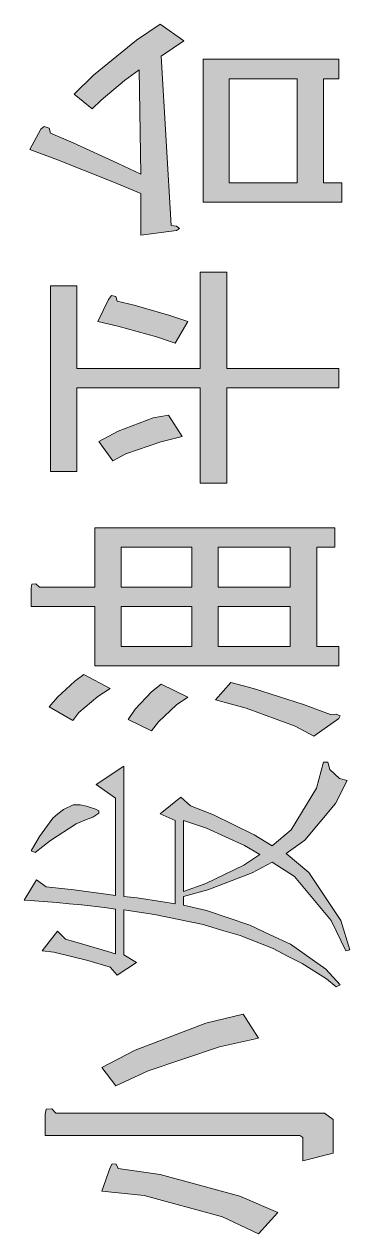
# Model space of a CAD drawing. Header units: millimetres. Extents: x 805 to 6044844, y 120 to 7887884.
# Drawn here: x 5960977 to 5961664, y 7821668 to 7824215 of the extents above; entities that cross this region are included whole.
import ezdxf

# ---------------------------------------------------------------- set-up
doc = ezdxf.new("R2010")
doc.units = ezdxf.units.MM

msp = doc.modelspace()

# ---------------------------------------------------------------- hatches: boundary and pattern name
h = msp.add_hatch(color=0)
h.dxf.hatch_style = 2
h.paths.add_polyline_path([(5961313.5, 7824180), (5961266.3, 7824147.2), (5961287.2, 7823790.9), (5961298.5, 7823789.8), (5961304.4, 7823785), (5961298.5, 7823780.7), (5961222.8, 7823770.5), (5961222.8, 7823858.5), (5961164.3, 7823883.2), (5961047.3, 7823929.4), (5960988.8, 7823950.8), (5961011.9, 7823993.8), (5961019.4, 7823999.7), (5961029.6, 7823995.9), (5961032.3, 7823985.7), (5961080.6, 7823964.8), (5961175.6, 7823921.8), (5961222.8, 7823899.3), (5961219.6, 7824118.8), (5961189, 7824096.3), (5961139.1, 7824054.9), (5961120.3, 7824036.7), (5961082.2, 7824067.3), (5961123, 7824107.5), (5961213.7, 7824181.1), (5961263.6, 7824214.9)])
h = msp.add_hatch(color=0)
h.paths.add_polyline_path([(5961640.9, 7824100), (5961608.7, 7824100), (5961608.7, 7823881.1), (5961646.8, 7823881.1), (5961646.8, 7823840.3), (5961354.3, 7823840.3), (5961354.3, 7824141.3), (5961640.9, 7824141.3)])
h.paths.add_polyline_path([(5961552.9, 7823881.1), (5961552.9, 7824100), (5961409.6, 7824100), (5961409.6, 7823881.1)])
h = msp.add_hatch(color=0)
h.dxf.hatch_style = 2
h.paths.add_polyline_path([(5961404.2, 7823449), (5961404.2, 7823248.3), (5961348.4, 7823248.3), (5961348.4, 7823449), (5961088.1, 7823449), (5961088.1, 7823273), (5961032.3, 7823273), (5961032.3, 7823664.2), (5961088.1, 7823664.2), (5961088.1, 7823489.8), (5961348.4, 7823489.8), (5961348.4, 7823692.7), (5961404.2, 7823692.7), (5961404.2, 7823489.8), (5961640.9, 7823489.8), (5961640.9, 7823449)])
h = msp.add_hatch(color=0)
h.dxf.hatch_style = 2
h.paths.add_polyline_path([(5961295.8, 7823543.5), (5961256.1, 7823556.4), (5961174.5, 7823578.9), (5961132.1, 7823588.6), (5961155.2, 7823635.3), (5961161.1, 7823643.8), (5961170.2, 7823641.7), (5961172.9, 7823631.5), (5961209.4, 7823622.9), (5961284, 7823601.4), (5961322.1, 7823588.6)])
h = msp.add_hatch(color=0)
h.dxf.hatch_style = 2
h.paths.add_polyline_path([(5961134.8, 7823336.3), (5961175.6, 7823357.8), (5961249.1, 7823385.7), (5961281.3, 7823391.6), (5961310.3, 7823346.5), (5961265.2, 7823335.3), (5961191.7, 7823310), (5961164.3, 7823295.5)])
h = msp.add_hatch(color=0)
h.paths.add_polyline_path([(5961632.3, 7823113.6), (5961594.2, 7823113.6), (5961594.2, 7822904.3), (5961640.9, 7822904.3), (5961640.9, 7822863.5), (5961126.2, 7822863.5), (5961126.2, 7822988.6), (5960991.5, 7822988.6), (5960991.5, 7823027.2), (5960993.1, 7823035.8), (5961001.7, 7823036.3), (5961009.2, 7823029.3), (5961126.2, 7823029.3), (5961126.2, 7823154.4), (5961632.3, 7823154.4)])
h.paths.add_polyline_path([(5961386.5, 7823113.6), (5961386.5, 7823029.3), (5961538.4, 7823029.3), (5961538.4, 7823113.6)])
h.paths.add_polyline_path([(5961538.4, 7822988.6), (5961386.5, 7822988.6), (5961386.5, 7822904.3), (5961538.4, 7822904.3)])
h.paths.add_polyline_path([(5961330.7, 7822988.6), (5961181.5, 7822988.6), (5961181.5, 7822904.3), (5961330.7, 7822904.3)])
h.paths.add_polyline_path([(5961330.7, 7823113.6), (5961181.5, 7823113.6), (5961181.5, 7823029.3), (5961330.7, 7823029.3)])
h = msp.add_hatch(color=0)
h.dxf.hatch_style = 2
h.paths.add_polyline_path([(5961158.4, 7822816.3), (5961132.1, 7822799.1), (5961092.4, 7822765.3), (5961079.5, 7822748.7), (5961029.6, 7822777.6), (5961047.3, 7822798), (5961083.8, 7822831.8), (5961102.6, 7822845.3)])
h = msp.add_hatch(color=0)
h.dxf.hatch_style = 2
h.paths.add_polyline_path([(5961322.1, 7822798), (5961298.5, 7822781.9), (5961260.4, 7822746), (5961245.9, 7822726.7), (5961196.5, 7822750.8), (5961211, 7822772.3), (5961245.9, 7822809.3), (5961266.3, 7822824.9)])
h = msp.add_hatch(color=0)
h.dxf.hatch_style = 2
h.paths.add_polyline_path([(5961412.8, 7822828.6), (5961461.1, 7822816.3), (5961566.3, 7822782.5), (5961623.2, 7822761), (5961635, 7822762.1), (5961643.6, 7822758.3), (5961640.9, 7822753), (5961588.3, 7822715.9), (5961548.6, 7822736.9), (5961445, 7822774.4), (5961380.6, 7822792.1)])
h = msp.add_hatch(color=0)
h.paths.add_polyline_path([(5961169.7, 7822351.5), (5961146.6, 7822354.7), (5961097.8, 7822360.6), (5961072, 7822362.8), (5961046.2, 7822365.5), (5960998.5, 7822369.2), (5960977, 7822370.3), (5961003.3, 7822413.2), (5961023.7, 7822398.7), (5961082.2, 7822391.8), (5961155.2, 7822382.6), (5961169.7, 7822380.5), (5961169.7, 7822585), (5961128.9, 7822614), (5961187.4, 7822652.6), (5961187.4, 7822378.4), (5961215.3, 7822375.1), (5961269.5, 7822367.1), (5961295.8, 7822362.3), (5961295.8, 7822538.3), (5961263.6, 7822552.2), (5961307.6, 7822587.1), (5961328, 7822568.9), (5961376.3, 7822550.1), (5961462.2, 7822508.2), (5961500.3, 7822484.6), (5961540, 7822518.4), (5961593.7, 7822606.4), (5961608.7, 7822660.6), (5961617.3, 7822660.6), (5961621.6, 7822645.6), (5961642, 7822626.3), (5961658.1, 7822622), (5961633.4, 7822573.7), (5961569, 7822497), (5961529.8, 7822468.5), (5961577.6, 7822428.3), (5961645.2, 7822327.4), (5961664, 7822265.6), (5961655.4, 7822263.5), (5961624.8, 7822327.4), (5961547, 7822420.2), (5961500.3, 7822450.3), (5961457.9, 7822427.7), (5961364.5, 7822391.8), (5961313, 7822378.4), (5961313, 7822360.1), (5961361.3, 7822348.8), (5961453, 7822317.7), (5961496, 7822297.3), (5961538.9, 7822277.5), (5961613, 7822224.9), (5961643.6, 7822192.1), (5961635, 7822187.8), (5961614.6, 7822204.5), (5961563.1, 7822236.7), (5961532.5, 7822252.2), (5961501.9, 7822268.3), (5961432.7, 7822295.7), (5961393.5, 7822307.5), (5961354.8, 7822319.3), (5961251.8, 7822340.2), (5961187.4, 7822349.9), (5961187.4, 7822255.5), (5961213.7, 7822239.4), (5961172.9, 7822212.5), (5961158.4, 7822229.2), (5961111.2, 7822243.1), (5961039.8, 7822260.8), (5961015.1, 7822263.5), (5961047.3, 7822304.8), (5961064.5, 7822288.2), (5961101, 7822278), (5961153.6, 7822262.4), (5961169.7, 7822257.6)])
h.paths.add_polyline_path([(5961313, 7822388.5), (5961360.2, 7822405.2), (5961440.7, 7822443.8), (5961474, 7822466.4), (5961441.8, 7822485.7), (5961361.3, 7822521.6), (5961313, 7822538.3)])
h = msp.add_hatch(color=0)
h.dxf.hatch_style = 2
h.paths.add_polyline_path([(5960991.5, 7822474.4), (5961009.2, 7822504.5), (5961037.7, 7822543.1), (5961048.4, 7822552.2), (5961059.7, 7822561.4), (5961080.6, 7822571), (5961090.8, 7822571), (5961095.1, 7822571), (5961108.5, 7822568.3), (5961117.1, 7822565.7), (5961126.2, 7822563), (5961134.8, 7822558.7), (5961134.8, 7822556.5), (5961134.8, 7822553.3), (5961121.9, 7822545.3), (5961108.5, 7822539.9), (5961086.5, 7822530.8), (5961032.3, 7822495.9), (5961000.1, 7822470.7)])
h = msp.add_hatch(color=0)
h.dxf.hatch_style = 2
h.paths.add_polyline_path([(5961140.7, 7822018.2), (5961211, 7822054.7), (5961360.2, 7822111.1), (5961439.1, 7822130.4), (5961471.3, 7822079.4), (5961389.2, 7822061.2), (5961238.9, 7822010.7), (5961170.2, 7821979.1)])
h = msp.add_hatch(color=0)
h.dxf.hatch_style = 2
h.paths.add_polyline_path([(5961564.7, 7821866.4), (5961564.7, 7821870.7), (5961558.8, 7821874.9), (5961552.9, 7821874.9), (5961021, 7821874.9), (5961021, 7821920), (5961023.7, 7821930.2), (5961035.5, 7821930.8), (5961044.1, 7821921.6), (5961591, 7821921.6), (5961610.3, 7821921.6), (5961629.1, 7821908.8), (5961629.1, 7821895.3), (5961629.1, 7821837.9), (5961564.7, 7821821.3)])
h = msp.add_hatch(color=0)
h.dxf.hatch_style = 2
h.paths.add_polyline_path([(5961471.3, 7821667.8), (5961395.1, 7821703.7), (5961229.8, 7821748.8), (5961140.7, 7821757.9), (5961158.4, 7821807.3), (5961162.7, 7821815.4), (5961171.3, 7821814.3), (5961175.6, 7821805.2), (5961263.6, 7821792.8), (5961431.6, 7821746.7), (5961512.1, 7821712.9)])

# ---------------------------------------------------------------- linework, layer by layer
at = {"color": 0, "lineweight": 0}
for points in [[(5961313.5, 7824180), (5961266.3, 7824147.2), (5961287.2, 7823790.9), (5961298.5, 7823789.8), (5961304.4, 7823785), (5961298.5, 7823780.7), (5961222.8, 7823770.5), (5961222.8, 7823858.5), (5961164.3, 7823883.2), (5961047.3, 7823929.4), (5960988.8, 7823950.8), (5961011.9, 7823993.8), (5961019.4, 7823999.7), (5961029.6, 7823995.9), (5961032.3, 7823985.7), (5961080.6, 7823964.8), (5961175.6, 7823921.8), (5961222.8, 7823899.3), (5961219.6, 7824118.8), (5961189, 7824096.3), (5961139.1, 7824054.9), (5961120.3, 7824036.7), (5961082.2, 7824067.3), (5961123, 7824107.5), (5961213.7, 7824181.1), (5961263.6, 7824214.9)], [(5961640.9, 7824100), (5961608.7, 7824100), (5961608.7, 7823881.1), (5961646.8, 7823881.1), (5961646.8, 7823840.3), (5961354.3, 7823840.3), (5961354.3, 7824141.3), (5961640.9, 7824141.3)], [(5961552.9, 7823881.1), (5961552.9, 7824100), (5961409.6, 7824100), (5961409.6, 7823881.1)], [(5961404.2, 7823449), (5961404.2, 7823248.3), (5961348.4, 7823248.3), (5961348.4, 7823449), (5961088.1, 7823449), (5961088.1, 7823273), (5961032.3, 7823273), (5961032.3, 7823664.2), (5961088.1, 7823664.2), (5961088.1, 7823489.8), (5961348.4, 7823489.8), (5961348.4, 7823692.7), (5961404.2, 7823692.7), (5961404.2, 7823489.8), (5961640.9, 7823489.8), (5961640.9, 7823449)], [(5961295.8, 7823543.5), (5961256.1, 7823556.4), (5961174.5, 7823578.9), (5961132.1, 7823588.6), (5961155.2, 7823635.3), (5961161.1, 7823643.8), (5961170.2, 7823641.7), (5961172.9, 7823631.5), (5961209.4, 7823622.9), (5961284, 7823601.4), (5961322.1, 7823588.6)], [(5961134.8, 7823336.3), (5961175.6, 7823357.8), (5961249.1, 7823385.7), (5961281.3, 7823391.6), (5961310.3, 7823346.5), (5961265.2, 7823335.3), (5961191.7, 7823310), (5961164.3, 7823295.5)], [(5961632.3, 7823113.6), (5961594.2, 7823113.6), (5961594.2, 7822904.3), (5961640.9, 7822904.3), (5961640.9, 7822863.5), (5961126.2, 7822863.5), (5961126.2, 7822988.6), (5960991.5, 7822988.6), (5960991.5, 7823027.2), (5960993.1, 7823035.8), (5961001.7, 7823036.3), (5961009.2, 7823029.3), (5961126.2, 7823029.3), (5961126.2, 7823154.4), (5961632.3, 7823154.4)], [(5961330.7, 7823113.6), (5961181.5, 7823113.6), (5961181.5, 7823029.3), (5961330.7, 7823029.3)], [(5961386.5, 7823113.6), (5961386.5, 7823029.3), (5961538.4, 7823029.3), (5961538.4, 7823113.6)], [(5961330.7, 7822988.6), (5961181.5, 7822988.6), (5961181.5, 7822904.3), (5961330.7, 7822904.3)], [(5961538.4, 7822988.6), (5961386.5, 7822988.6), (5961386.5, 7822904.3), (5961538.4, 7822904.3)], [(5961158.4, 7822816.3), (5961132.1, 7822799.1), (5961092.4, 7822765.3), (5961079.5, 7822748.7), (5961029.6, 7822777.6), (5961047.3, 7822798), (5961083.8, 7822831.8), (5961102.6, 7822845.3)], [(5961322.1, 7822798), (5961298.5, 7822781.9), (5961260.4, 7822746), (5961245.9, 7822726.7), (5961196.5, 7822750.8), (5961211, 7822772.3), (5961245.9, 7822809.3), (5961266.3, 7822824.9)], [(5961412.8, 7822828.6), (5961461.1, 7822816.3), (5961566.3, 7822782.5), (5961623.2, 7822761), (5961635, 7822762.1), (5961643.6, 7822758.3), (5961640.9, 7822753), (5961588.3, 7822715.9), (5961548.6, 7822736.9), (5961445, 7822774.4), (5961380.6, 7822792.1)], [(5961169.7, 7822351.5), (5961146.6, 7822354.7), (5961097.8, 7822360.6), (5961072, 7822362.8), (5961046.2, 7822365.5), (5960998.5, 7822369.2), (5960977, 7822370.3), (5961003.3, 7822413.2), (5961023.7, 7822398.7), (5961082.2, 7822391.8), (5961155.2, 7822382.6), (5961169.7, 7822380.5), (5961169.7, 7822585), (5961128.9, 7822614), (5961187.4, 7822652.6), (5961187.4, 7822378.4), (5961215.3, 7822375.1), (5961269.5, 7822367.1), (5961295.8, 7822362.3), (5961295.8, 7822538.3), (5961263.6, 7822552.2), (5961307.6, 7822587.1), (5961328, 7822568.9), (5961376.3, 7822550.1), (5961462.2, 7822508.2), (5961500.3, 7822484.6), (5961540, 7822518.4), (5961593.7, 7822606.4), (5961608.7, 7822660.6), (5961617.3, 7822660.6), (5961621.6, 7822645.6), (5961642, 7822626.3), (5961658.1, 7822622), (5961633.4, 7822573.7), (5961569, 7822497), (5961529.8, 7822468.5), (5961577.6, 7822428.3), (5961645.2, 7822327.4), (5961664, 7822265.6), (5961655.4, 7822263.5), (5961624.8, 7822327.4), (5961547, 7822420.2), (5961500.3, 7822450.3), (5961457.9, 7822427.7), (5961364.5, 7822391.8), (5961313, 7822378.4), (5961313, 7822360.1), (5961361.3, 7822348.8), (5961453, 7822317.7), (5961496, 7822297.3), (5961538.9, 7822277.5), (5961613, 7822224.9), (5961643.6, 7822192.1), (5961635, 7822187.8), (5961614.6, 7822204.5), (5961563.1, 7822236.7), (5961532.5, 7822252.2), (5961501.9, 7822268.3), (5961432.7, 7822295.7), (5961393.5, 7822307.5), (5961354.8, 7822319.3), (5961251.8, 7822340.2), (5961187.4, 7822349.9), (5961187.4, 7822255.5), (5961213.7, 7822239.4), (5961172.9, 7822212.5), (5961158.4, 7822229.2), (5961111.2, 7822243.1), (5961039.8, 7822260.8), (5961015.1, 7822263.5), (5961047.3, 7822304.8), (5961064.5, 7822288.2), (5961101, 7822278), (5961153.6, 7822262.4), (5961169.7, 7822257.6)], [(5960991.5, 7822474.4), (5961009.2, 7822504.5), (5961037.7, 7822543.1), (5961048.4, 7822552.2), (5961059.7, 7822561.4), (5961080.6, 7822571), (5961090.8, 7822571), (5961095.1, 7822571), (5961108.5, 7822568.3), (5961117.1, 7822565.7), (5961126.2, 7822563), (5961134.8, 7822558.7), (5961134.8, 7822556.5), (5961134.8, 7822553.3), (5961121.9, 7822545.3), (5961108.5, 7822539.9), (5961086.5, 7822530.8), (5961032.3, 7822495.9), (5961000.1, 7822470.7)], [(5961313, 7822388.5), (5961360.2, 7822405.2), (5961440.7, 7822443.8), (5961474, 7822466.4), (5961441.8, 7822485.7), (5961361.3, 7822521.6), (5961313, 7822538.3)], [(5961140.7, 7822018.2), (5961211, 7822054.7), (5961360.2, 7822111.1), (5961439.1, 7822130.4), (5961471.3, 7822079.4), (5961389.2, 7822061.2), (5961238.9, 7822010.7), (5961170.2, 7821979.1)], [(5961564.7, 7821866.4), (5961564.7, 7821870.7), (5961558.8, 7821874.9), (5961552.9, 7821874.9), (5961021, 7821874.9), (5961021, 7821920), (5961023.7, 7821930.2), (5961035.5, 7821930.8), (5961044.1, 7821921.6), (5961591, 7821921.6), (5961610.3, 7821921.6), (5961629.1, 7821908.8), (5961629.1, 7821895.3), (5961629.1, 7821837.9), (5961564.7, 7821821.3)], [(5961471.3, 7821667.8), (5961395.1, 7821703.7), (5961229.8, 7821748.8), (5961140.7, 7821757.9), (5961158.4, 7821807.3), (5961162.7, 7821815.4), (5961171.3, 7821814.3), (5961175.6, 7821805.2), (5961263.6, 7821792.8), (5961431.6, 7821746.7), (5961512.1, 7821712.9)]]:
    msp.add_lwpolyline(points, close=True, dxfattribs=at)

doc.saveas('drawing.dxf')
